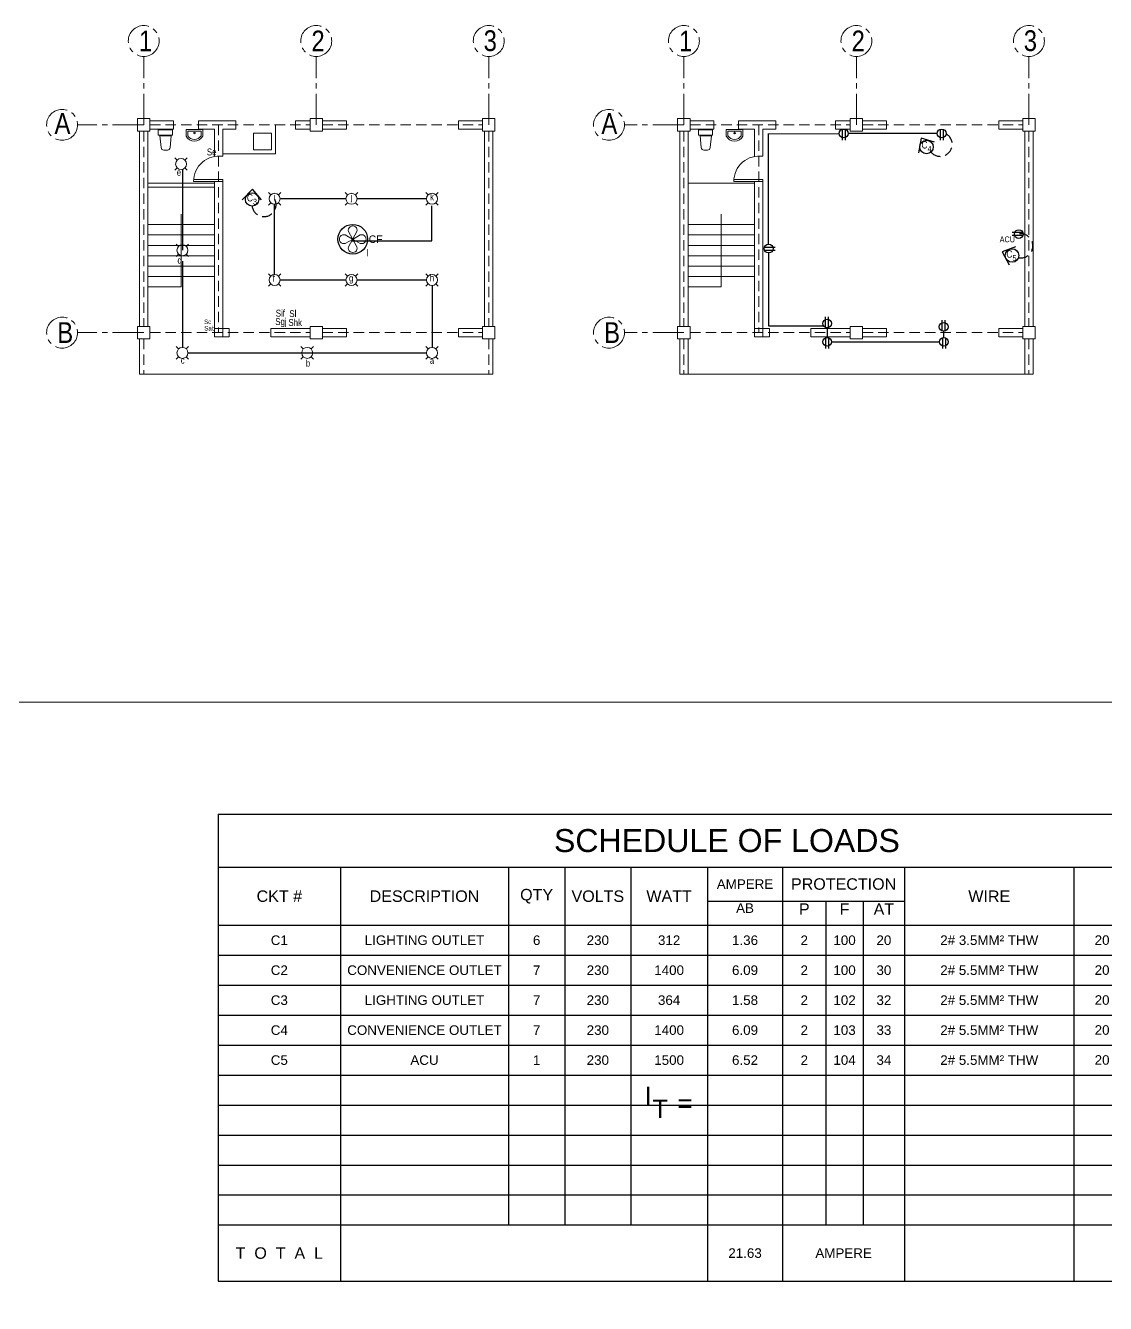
# Model space of a CAD drawing. Header units: metres. Extents: x -460 to 31334, y -1777 to 24987.
# Drawn here: x 170.55 to 196.52, y -827.33 to -796.58 of the extents above; entities that cross this region are included whole.
import ezdxf

# ---------------------------------------------------------------- set-up
doc = ezdxf.new("R2010")
doc.units = ezdxf.units.M
doc.header["$MEASUREMENT"] = 0
doc.linetypes.add('CENTER2', pattern=[1.125, 0.75, -0.125, 0.125, -0.125])
doc.linetypes.add('DASHED2', pattern=[0.375, 0.25, -0.125])
for name, color, linetype, lineweight in [('.3', 2, 'Continuous', 5), ('Arch_Door', 1, 'Continuous', 18), ('CIRCUIT', 5, 'Continuous', 35), ('LIGHTING', 7, 'Continuous', 20), ('MECHANICAL', 5, 'Continuous', 30), ('TXT', 3, 'Continuous', 30)]:
    doc.layers.add(name, color=color, linetype=linetype, lineweight=lineweight)
doc.layers.add('01 FURNITURE', color=8, linetype='Continuous')
doc.styles.add('AN100', font='ARIALN.TTF', dxfattribs={"height": 0.25})
doc.styles.add('Annotative', font='arial.ttf')
doc.styles.add('jan08', font='ARIALN.TTF', dxfattribs={"height": 0.25})
doc.styles.add('scale 75', font='ARIALN.TTF', dxfattribs={"height": 0.125})
doc.styles.get("Standard").update_dxf_attribs({"font": 'arial.ttf'})

# ---------------------------------------------------------------- blocks, each defined once
blk = doc.blocks.new('light')
at = {"layer": 'LIGHTING', "ltscale": 0.08}
for p, q in [((215.884, -493.498), (215.813, -493.427)), ((216.192, -493.427), (216.121, -493.498)), ((215.884, -493.735), (215.813, -493.806)), ((216.192, -493.806), (216.121, -493.735))]:
    blk.add_line(p, q, dxfattribs=at)
blk.add_circle((216.003, -493.616), 0.168, dxfattribs=at)
blk = doc.blocks.new('*T539')
at = {"color": 0, "linetype": 'ByBlock', "lineweight": -2, "ltscale": 0.5, "transparency": 16777216}
for p, q in [((0, 0), (24.477, 0)), ((0, 0), (0, -11.238)), ((24.477, 0), (24.477, -11.238)), ((0, -1.272), (24.477, -1.272)), ((2.943, -1.272), (2.943, -2.672)), ((6.984, -1.272), (6.984, -2.672)), ((8.338, -1.272), (8.338, -9.882)), ((9.927, -1.272), (9.927, -9.882)), ((11.768, -1.272), (11.768, -11.238)), ((13.579, -1.272), (13.579, -11.238)), ((16.512, -1.272), (16.512, -2.672)), ((20.587, -1.272), (20.587, -2.672)), ((11.768, -2.087), (16.512, -2.087)), ((14.618, -2.087), (14.618, -9.882)), ((15.517, -2.087), (15.517, -9.882)), ((0, -2.672), (2.943, -2.672)), ((2.943, -2.672), (6.984, -2.672)), ((2.943, -2.672), (2.943, -9.882)), ((6.984, -2.672), (16.512, -2.672)), ((6.984, -2.672), (6.984, -9.882)), ((16.512, -2.672), (20.587, -2.672)), ((16.512, -2.672), (16.512, -9.882)), ((20.587, -2.672), (24.477, -2.672)), ((20.587, -2.672), (20.587, -9.882)), ((0, -3.393), (2.943, -3.393)), ((2.943, -3.393), (6.984, -3.393)), ((6.984, -3.393), (16.512, -3.393)), ((16.512, -3.393), (20.587, -3.393)), ((20.587, -3.393), (24.477, -3.393)), ((0, -4.114), (2.943, -4.114)), ((2.943, -4.114), (6.984, -4.114)), ((6.984, -4.114), (16.512, -4.114)), ((16.512, -4.114), (20.587, -4.114)), ((20.587, -4.114), (24.477, -4.114)), ((0, -4.835), (2.943, -4.835)), ((2.943, -4.835), (6.984, -4.835)), ((6.984, -4.835), (16.512, -4.835)), ((16.512, -4.835), (20.587, -4.835)), ((20.587, -4.835), (24.477, -4.835)), ((0, -5.556), (2.943, -5.556)), ((2.943, -5.556), (6.984, -5.556)), ((6.984, -5.556), (16.512, -5.556)), ((16.512, -5.556), (20.587, -5.556)), ((20.587, -5.556), (24.477, -5.556)), ((0, -6.277), (2.943, -6.277)), ((2.943, -6.277), (6.984, -6.277)), ((6.984, -6.277), (16.512, -6.277)), ((16.512, -6.277), (20.587, -6.277)), ((20.587, -6.277), (24.477, -6.277)), ((0, -6.998), (2.943, -6.998)), ((2.943, -6.998), (6.984, -6.998)), ((6.984, -6.998), (16.512, -6.998)), ((16.512, -6.998), (20.587, -6.998)), ((20.587, -6.998), (24.477, -6.998)), ((0, -7.719), (2.943, -7.719)), ((2.943, -7.719), (6.984, -7.719)), ((6.984, -7.719), (16.512, -7.719)), ((16.512, -7.719), (20.587, -7.719)), ((20.587, -7.719), (24.477, -7.719)), ((0, -8.44), (2.943, -8.44)), ((2.943, -8.44), (6.984, -8.44)), ((6.984, -8.44), (16.512, -8.44)), ((16.512, -8.44), (20.587, -8.44)), ((20.587, -8.44), (24.477, -8.44)), ((0, -9.161), (2.943, -9.161)), ((2.943, -9.161), (6.984, -9.161)), ((6.984, -9.161), (16.512, -9.161)), ((16.512, -9.161), (20.587, -9.161)), ((20.587, -9.161), (24.477, -9.161)), ((0, -9.882), (2.943, -9.882)), ((2.943, -9.882), (11.768, -9.882)), ((2.943, -9.882), (2.943, -11.238)), ((11.768, -9.882), (16.512, -9.882)), ((16.512, -9.882), (20.587, -9.882)), ((16.512, -9.882), (16.512, -11.238)), ((20.587, -9.882), (24.477, -9.882)), ((20.587, -9.882), (20.587, -11.238)), ((0, -11.238), (24.477, -11.238))]:
    blk.add_line(p, q, dxfattribs=at)
at = {"color": 0, "lineweight": 5, "ltscale": 0.5, "transparency": 16777216}
for s, insert, char_height, width, attachment_point in [('{\\C7;SCHEDULE OF LOADS }', (12.238, -0.636), 0.55261, 24.36606, 5), ('{\\H1.667x;\\C7;PROTECTION}', (15.045, -1.68), 0.16578, 2.82212, 5), ('{\\C7;CKT #}', (1.471, -1.972), 0.2763, 2.83239, 5), ('{\\fArial|b0|i0|c0|p34;\\C7;DESCRIPTION}', (4.963, -1.972), 0.2763, 3.93012, 5), ('{\\fArial|b0|i0|c0|p34;\\C7;QTY}', (7.661, -1.972), 0.2763, 1.24384, 5), ('{\\C7;VOLTS}', (9.133, -1.972), 0.2763, 1.47878, 5), ('{\\C7;WATT}', (10.848, -1.972), 0.2763, 1.73031, 5), ('{\\C7;AMPERE}', (12.674, -1.68), 0.23025, 1.70061, 5), ('{\\C7;WIRE}', (18.549, -1.972), 0.2763, 3.96452, 5), ('{\\C7;PIPE}', (22.532, -1.972), 0.2763, 3.77921, 5), ('{\\C7;AB}', (12.674, -2.143), 0.2303, 1.70061, 2), ('{\\C7;P}', (14.099, -2.143), 0.2763, 0.92878, 2), ('{\\C7;F}', (15.068, -2.143), 0.2763, 0.78778, 2), ('{\\C7;AT}', (16.014, -2.143), 0.2763, 0.88451, 2), ('{\\C7;C1                 }', (1.471, -3.032), 0.23025, 2.83239, 5), ('{\\C7;LIGHTING OUTLET}', (4.963, -3.032), 0.23025, 3.93012, 5), ('{\\C7;230                }', (9.133, -3.032), 0.23025, 1.47878, 5), ('{\\C7;312}', (10.848, -3.032), 0.2303, 1.73031, 5), ('{\\C7;1.36}', (12.674, -3.032), 0.2303, 1.70061, 5), ('{\\C7;2      }', (14.099, -3.032), 0.23025, 0.92878, 5), ('{\\C7;20}', (16.014, -3.032), 0.2303, 0.88451, 5), ('{\\C7;2# 3.5MM² THW}', (18.549, -3.032), 0.23025, 3.96452, 5), ('{\\C7;20 MM %%C PVC PIPE}', (22.532, -3.032), 0.23025, 3.77921, 5), ('{\\C7;C2              }', (1.471, -3.753), 0.23025, 2.83239, 5), ('{\\C7;CONVENIENCE OUTLET }', (4.963, -3.753), 0.23025, 3.93012, 5), ('{\\C7;230                }', (9.133, -3.753), 0.23025, 1.47878, 5), ('{\\C7;1400}', (10.848, -3.753), 0.2303, 1.73031, 5), ('{\\C7;6.09}', (12.674, -3.753), 0.2303, 1.70061, 5), ('{\\C7;2      }', (14.099, -3.753), 0.23025, 0.92878, 5), ('{\\C7;30', (16.014, -3.753), 0.2303, 0.88451, 5), ('{\\C7;2# 5.5MM² THW}', (18.549, -3.753), 0.23025, 3.96452, 5), ('{\\C7;20 MM %%C PVC PIPE}', (22.532, -3.753), 0.23025, 3.77921, 5), ('{\\C7;C3              }', (1.471, -4.474), 0.23025, 2.83239, 5), ('LIGHTING OUTLET ', (4.963, -4.474), 0.23025, 3.93012, 5), ('{\\C7;230                }', (9.133, -4.474), 0.23025, 1.47878, 5), ('{\\C7;364}', (10.848, -4.474), 0.2303, 1.73031, 5), ('{\\C7;1.58}', (12.674, -4.474), 0.2303, 1.70061, 5), ('{\\C7;2      }', (14.099, -4.474), 0.23025, 0.92878, 5), ('{\\C7;32', (16.014, -4.474), 0.2303, 0.88451, 5), ('{\\C7;2# 5.5MM² THW}', (18.549, -4.474), 0.23025, 3.96452, 5), ('{\\C7;20 MM %%C PVC PIPE}', (22.532, -4.474), 0.23025, 3.77921, 5), ('{\\C7;C4              }', (1.471, -5.195), 0.23025, 2.83239, 5), ('{\\C7;CONVENIENCE OUTLET }', (4.963, -5.195), 0.23025, 3.93012, 5), ('{\\C7;230                }', (9.133, -5.195), 0.23025, 1.47878, 5), ('{\\C7;1400}', (10.848, -5.195), 0.2303, 1.73031, 5), ('{\\C7;6.09}', (12.674, -5.195), 0.2303, 1.70061, 5), ('{\\C7;2      }', (14.099, -5.195), 0.23025, 0.92878, 5), ('{\\C7;33', (16.014, -5.195), 0.2303, 0.88451, 5), ('{\\C7;2# 5.5MM² THW}', (18.549, -5.195), 0.23025, 3.96452, 5), ('{\\C7;20 MM %%C PVC PIPE}', (22.532, -5.195), 0.23025, 3.77921, 5), ('{\\C7;C5              }', (1.471, -5.916), 0.23025, 2.83239, 5), ('{\\C7;ACU }', (4.963, -5.916), 0.2303, 3.93012, 5), ('{\\C7;230                }', (9.133, -5.916), 0.23025, 1.47878, 5), ('{\\C7;1500}', (10.848, -5.916), 0.2303, 1.73031, 5), ('{\\C7;6.52}', (12.674, -5.916), 0.2303, 1.70061, 5), ('{\\C7;2      }', (14.099, -5.916), 0.23025, 0.92878, 5), ('{\\C7;34', (16.014, -5.916), 0.2303, 0.88451, 5), ('{\\C7;2# 5.5MM² THW}', (18.549, -5.916), 0.23025, 3.96452, 5), ('{\\C7;20 MM %%C PVC PIPE}', (22.532, -5.916), 0.23025, 3.77921, 5), ('{\\C7;T  O  T  A  L}', (1.471, -10.56), 0.2763, 2.83239, 5), ('{\\C7;21.63}', (12.674, -10.56), 0.23025, 1.70061, 5), ('{\\C7;AMPERE   }', (15.045, -10.56), 0.23025, 2.82212, 5)]:
    blk.add_mtext(s, dxfattribs=dict(at, insert=insert, char_height=char_height, width=width, attachment_point=attachment_point))
at = {"color": 7, "lineweight": 5, "ltscale": 0.5, "transparency": 16777216, "attachment_point": 5}
for s, insert, char_height, width in [('6', (7.661, -3.032), 0.23, 1.24384), ('100', (15.068, -3.032), 0.2303, 0.78778), ('7', (7.661, -3.753), 0.23, 1.24384), ('100', (15.068, -3.753), 0.2303, 0.78778), ('7', (7.661, -4.474), 0.23, 1.24384), ('102', (15.068, -4.474), 0.2303, 0.78778), ('7', (7.661, -5.195), 0.23, 1.24384), ('103', (15.068, -5.195), 0.2303, 0.78778), ('1', (7.661, -5.916), 0.23, 1.24384), ('104', (15.068, -5.916), 0.2303, 0.78778)]:
    blk.add_mtext(s, dxfattribs=dict(at, insert=insert, char_height=char_height, width=width))
blk = doc.blocks.new('A$C265B0ACD')
at = {"layer": 'MECHANICAL', "color": 2, "lineweight": 18, "ltscale": 20}
for points in [[(5, 8), (102, 182, 1.360207), (-102, 182), (-5, 8)], [(-8, 5), (-182, 102, 1.360207), (-182, -102), (-8, -5)], [(8, -5), (182, -102, 1.360207), (182, 102), (8, 5)], [(-5, -8), (-102, -182, 1.360207), (102, -182), (5, -8)]]:
    blk.add_lwpolyline(points, format="xyb", dxfattribs=at)
at = {"layer": 'MECHANICAL', "ltscale": 20}
blk.add_circle((0, 0), 356, dxfattribs=at)
at = {"layer": 'MECHANICAL', "color": 2, "lineweight": 18, "ltscale": 20}
blk.add_circle((0, 0), 9.49, dxfattribs=at)
at = {"ltscale": 30, "insert": (552, 0), "char_height": 180, "width": 2661.91, "attachment_point": 5}
blk.add_mtext('CF', dxfattribs=at)

msp = doc.modelspace()

# ---------------------------------------------------------------- linework, layer by layer
at = {"color": 18, "lineweight": 13, "true_color": 0x000000}
for points in [[(173.73823, -799.08959), (174.07952, -799.08959), (174.07952, -799.21775), (173.73823, -799.21775)], [(186.73176, -799.08959), (187.07306, -799.08959), (187.07306, -799.21775), (186.73176, -799.21775)]]:
    msp.add_lwpolyline(points, close=True, dxfattribs=at)
for points in [[(173.77883, -799.23842), (174.05298, -799.23842), (174.02243, -799.51839, -0.41421356), (173.96133, -799.57949), (173.87048, -799.57949, -0.41421356), (173.80938, -799.51839)], [(186.77236, -799.23842), (187.04651, -799.23842), (187.01596, -799.51839, -0.41421356), (186.95486, -799.57949), (186.86401, -799.57949, -0.41421356), (186.80291, -799.51839)]]:
    msp.add_lwpolyline(points, format="xyb", close=True, dxfattribs=at)
at = {"color": 2}
for points in [[(192.41342, -799.38558), (192.08745, -799.29019), (192.02749, -799.64231)], [(176.22368, -800.7778), (176.00718, -800.5161), (175.76017, -800.7741)], [(194.36106, -801.90472), (194.04309, -802.0241), (194.20649, -802.34171)]]:
    msp.add_lwpolyline(points, dxfattribs=at)
for centre in [(192.21975, -799.50457), (175.99659, -800.76779), (194.27758, -802.11614)]:
    msp.add_circle(centre, 0.16173, dxfattribs=at)
at = {"color": 2, "linetype": 'DASHED2'}
for centre, start, end in [((192.54952, -799.44113), 219.664796, 61.258654), ((176.28451, -800.89205), 187.439463, 29.03332), ((194.4889, -801.88445), 258.416339, 100.010196)]:
    msp.add_arc(centre, 0.28941, start, end, dxfattribs=at)
at = {"layer": '01 FURNITURE', "color": 18, "linetype": 'CENTER2', "lineweight": 9, "true_color": 0x000000}
for p, q in [((173.3897, -798.97224), (173.3897, -797.32675)), ((177.5397, -798.97224), (177.5397, -797.32675)), ((181.6897, -798.97224), (181.6897, -797.32675)), ((186.38323, -798.97224), (186.38323, -797.32675)), ((190.53323, -798.97224), (190.53323, -797.32675)), ((194.68323, -798.97224), (194.68323, -797.32675))]:
    msp.add_line(p, q, dxfattribs=at)
at = {"layer": '01 FURNITURE', "color": 18, "lineweight": 13, "true_color": 0x000000}
for p, q in [((173.5397, -798.87224), (174.10692, -798.87224)), ((174.10692, -799.07224), (174.10692, -798.87224)), ((174.70692, -798.87224), (175.60467, -798.87224)), ((174.70692, -799.07224), (174.70692, -798.87224)), ((175.60467, -799.07224), (175.60467, -798.87224)), ((177.0386, -798.87224), (177.3897, -798.87224)), ((177.0386, -799.07224), (177.0386, -798.87224)), ((177.6897, -798.87224), (178.2647, -798.87224)), ((178.2647, -799.07224), (178.2647, -798.87224)), ((180.9647, -798.87224), (181.5397, -798.87224)), ((180.9647, -799.07224), (180.9647, -798.87224)), ((186.53323, -798.87224), (187.10045, -798.87224)), ((187.10045, -799.07224), (187.10045, -798.87224)), ((187.70045, -798.87224), (188.5982, -798.87224)), ((187.70045, -799.07224), (187.70045, -798.87224)), ((188.5982, -799.07224), (188.5982, -798.87224)), ((190.03213, -798.87224), (190.38323, -798.87224)), ((190.03213, -799.07224), (190.03213, -798.87224)), ((190.68323, -798.87224), (191.25823, -798.87224)), ((191.25823, -799.07224), (191.25823, -798.87224)), ((193.95823, -798.87224), (194.53323, -798.87224)), ((193.95823, -799.07224), (193.95823, -798.87224)), ((173.2897, -799.12224), (173.2897, -803.82224)), ((173.4897, -799.12224), (173.4897, -803.82224)), ((173.5397, -799.07224), (174.10692, -799.07224)), ((174.40692, -799.08388), (174.80972, -799.08388)), ((174.40692, -799.08388), (174.40692, -799.245)), ((174.4472, -799.12416), (174.76944, -799.12416)), ((174.4472, -799.12416), (174.4472, -799.23441)), ((174.70692, -799.07224), (175.0897, -799.07224)), ((174.76944, -799.12416), (174.76944, -799.23441)), ((174.80972, -799.08388), (174.80972, -799.245)), ((175.0897, -799.07224), (175.0897, -799.73325)), ((175.2897, -799.07224), (175.2897, -799.7285)), ((175.2897, -799.07224), (175.60467, -799.07224)), ((176.0297, -799.17224), (176.0297, -799.57224)), ((176.0297, -799.17224), (176.4597, -799.17224)), ((176.4597, -799.17224), (176.4597, -799.57224)), ((176.5597, -798.97224), (176.5597, -799.67224)), ((177.0386, -799.07224), (177.3897, -799.07224)), ((177.6897, -799.07224), (178.2647, -799.07224)), ((180.9647, -799.07224), (181.5397, -799.07224)), ((181.5897, -799.12224), (181.5897, -803.82224)), ((181.7897, -799.12224), (181.7897, -803.82224)), ((186.28323, -799.12224), (186.28323, -803.82224)), ((186.48323, -799.12224), (186.48323, -803.82224)), ((186.53323, -799.07224), (187.10045, -799.07224)), ((187.40045, -799.08388), (187.80325, -799.08388)), ((187.40045, -799.08388), (187.40045, -799.245)), ((187.44073, -799.12416), (187.76297, -799.12416)), ((187.44073, -799.12416), (187.44073, -799.23441)), ((187.70045, -799.07224), (188.08323, -799.07224)), ((187.76297, -799.12416), (187.76297, -799.23441)), ((187.80325, -799.08388), (187.80325, -799.245)), ((188.08323, -799.07224), (188.08323, -799.73325)), ((188.28323, -799.07224), (188.28323, -799.7285)), ((188.28323, -799.07224), (188.5982, -799.07224)), ((190.03213, -799.07224), (190.38323, -799.07224)), ((190.68323, -799.07224), (191.25823, -799.07224)), ((193.95823, -799.07224), (194.53323, -799.07224)), ((194.58323, -799.12224), (194.58323, -803.82224)), ((194.78323, -799.12224), (194.78323, -803.82224)), ((175.2897, -799.67224), (176.5597, -799.67224)), ((176.0297, -799.57224), (176.4597, -799.57224)), ((173.4897, -800.37224), (175.0897, -800.37224)), ((175.2897, -800.33669), (174.5897, -800.33669)), ((175.2897, -800.28669), (174.59084, -800.28669)), ((175.0897, -800.33669), (175.0897, -804.07224)), ((175.2897, -800.28669), (175.2897, -804.07224)), ((186.48323, -800.37224), (188.08323, -800.37224)), ((188.28323, -800.33669), (187.58323, -800.33669)), ((188.28323, -800.28669), (187.58437, -800.28669)), ((188.08323, -800.33669), (188.08323, -804.07224)), ((188.28323, -800.28669), (188.28323, -804.07224)), ((173.4897, -800.47224), (175.0897, -800.47224)), ((174.2897, -801.12224), (174.2897, -802.87224)), ((187.28323, -801.12224), (187.28323, -802.87224)), ((173.4897, -801.37224), (174.2897, -801.37224)), ((173.4897, -801.62224), (174.2897, -801.62224)), ((174.2897, -801.37224), (175.0897, -801.37224)), ((174.2897, -801.62224), (175.0897, -801.62224)), ((186.48323, -801.37224), (187.28323, -801.37224)), ((186.48323, -801.62224), (187.28323, -801.62224)), ((187.28323, -801.37224), (188.08323, -801.37224)), ((187.28323, -801.62224), (188.08323, -801.62224)), ((173.4897, -801.87224), (174.2897, -801.87224)), ((174.2897, -801.87224), (175.0897, -801.87224)), ((186.48323, -801.87224), (187.28323, -801.87224)), ((187.28323, -801.87224), (188.08323, -801.87224)), ((173.4897, -802.12224), (174.2897, -802.12224)), ((174.2897, -802.12224), (175.0897, -802.12224)), ((186.48323, -802.12224), (187.28323, -802.12224)), ((187.28323, -802.12224), (188.08323, -802.12224)), ((173.4897, -802.37224), (174.2897, -802.37224)), ((174.2897, -802.37224), (175.0897, -802.37224)), ((186.48323, -802.37224), (187.28323, -802.37224)), ((187.28323, -802.37224), (188.08323, -802.37224)), ((173.4897, -802.62224), (174.2897, -802.62224)), ((174.2897, -802.62224), (175.0897, -802.62224)), ((186.48323, -802.62224), (187.28323, -802.62224)), ((187.28323, -802.62224), (188.08323, -802.62224)), ((173.4897, -802.87224), (174.2897, -802.87224)), ((186.48323, -802.87224), (187.28323, -802.87224)), ((175.0897, -803.87224), (175.4471, -803.87224)), ((175.0897, -804.07224), (175.4471, -804.07224)), ((175.4471, -804.07224), (175.4471, -803.87224)), ((176.4471, -803.87224), (177.3897, -803.87224)), ((176.4471, -803.87224), (176.4471, -804.07224)), ((176.4471, -804.07224), (177.3897, -804.07224)), ((177.6897, -803.87224), (178.2647, -803.87224)), ((177.6897, -804.07224), (178.2647, -804.07224)), ((178.2647, -804.07451), (178.2647, -803.87224)), ((180.9647, -803.87224), (181.5397, -803.87224)), ((180.9647, -804.07451), (180.9647, -803.87224)), ((180.9647, -804.07224), (181.5397, -804.07224)), ((188.08323, -803.87224), (188.44064, -803.87224)), ((188.08323, -804.07224), (188.44064, -804.07224)), ((188.44064, -804.07224), (188.44064, -803.87224)), ((189.44064, -803.87224), (190.38323, -803.87224)), ((189.44064, -803.87224), (189.44064, -804.07224)), ((189.44064, -804.07224), (190.38323, -804.07224)), ((190.68323, -803.87224), (191.25823, -803.87224)), ((190.68323, -804.07224), (191.25823, -804.07224)), ((191.25823, -804.07451), (191.25823, -803.87224)), ((193.95823, -803.87224), (194.53323, -803.87224)), ((193.95823, -804.07451), (193.95823, -803.87224)), ((193.95823, -804.07224), (194.53323, -804.07224)), ((173.2897, -804.12224), (173.2897, -804.97224)), ((181.7897, -804.12224), (181.7897, -804.97224)), ((186.28323, -804.12224), (186.28323, -804.97224)), ((186.48323, -804.12224), (186.48323, -804.97224)), ((194.58323, -804.12224), (194.58323, -804.97224)), ((194.78323, -804.12224), (194.78323, -804.97224)), ((173.2897, -804.97224), (181.7897, -804.97224)), ((186.28323, -804.97224), (194.78323, -804.97224))]:
    msp.add_line(p, q, dxfattribs=at)
at = {"layer": '01 FURNITURE', "color": 18, "linetype": 'DASHED2', "lineweight": 13, "true_color": 0x000000}
for p, q in [((173.3897, -799.12224), (173.3897, -803.82224)), ((173.5397, -798.97224), (177.3897, -798.97224)), ((175.1897, -798.97224), (175.1897, -803.97224)), ((177.6897, -798.97224), (181.5397, -798.97224)), ((181.6897, -799.12224), (181.6897, -803.82224)), ((186.38323, -799.12224), (186.38323, -803.82224)), ((186.53323, -798.97224), (190.38323, -798.97224)), ((188.18323, -798.97224), (188.18323, -803.97224)), ((190.68323, -798.97224), (194.53323, -798.97224)), ((194.68323, -799.12224), (194.68323, -803.82224)), ((173.5397, -803.97224), (177.3897, -803.97224)), ((177.6897, -803.97224), (181.5397, -803.97224)), ((186.53323, -803.97224), (190.38323, -803.97224)), ((190.68323, -803.97224), (194.53323, -803.97224)), ((173.3897, -804.12224), (173.3897, -804.97224)), ((181.6897, -804.12224), (181.6897, -804.97224)), ((186.38323, -804.12224), (186.38323, -804.97224)), ((194.68323, -804.12224), (194.68323, -804.97224))]:
    msp.add_line(p, q, dxfattribs=at)
at = {"layer": '01 FURNITURE', "color": 1, "lineweight": 30}
for p, q in [((188.42235, -801.84467), (188.42235, -799.17761)), ((192.47907, -799.17761), (190.33195, -799.17761)), ((174.32114, -800.04341), (174.32114, -801.98999)), ((176.53755, -802.57351), (176.53755, -800.88384)), ((178.25547, -800.75159), (176.68596, -800.75159)), ((180.19233, -800.75159), (178.51996, -800.75159)), ((174.32114, -802.25448), (174.32114, -804.32682)), ((188.42235, -802.05473), (188.42235, -803.81153)), ((180.32457, -802.838), (180.32457, -804.32682)), ((188.42235, -803.81153), (189.74142, -803.81153)), ((192.63786, -804.08646), (192.63786, -803.93562)), ((189.93365, -804.19149), (192.53283, -804.19149)), ((174.45338, -804.45907), (180.19233, -804.45907))]:
    msp.add_line(p, q, dxfattribs=at)
at = {"layer": '01 FURNITURE', "color": 18, "lineweight": 13, "true_color": 0x000000}
for points in [[(173.2397, -798.82224), (173.5397, -798.82224), (173.5397, -799.12224), (173.2397, -799.12224), (173.2397, -798.82224)], [(177.3897, -798.82224), (177.6897, -798.82224), (177.6897, -799.12224), (177.3897, -799.12224), (177.3897, -798.82224)], [(181.5397, -798.82224), (181.8397, -798.82224), (181.8397, -799.12224), (181.5397, -799.12224), (181.5397, -798.82224)], [(186.23323, -798.82224), (186.53323, -798.82224), (186.53323, -799.12224), (186.23323, -799.12224), (186.23323, -798.82224)], [(190.38323, -798.82224), (190.68323, -798.82224), (190.68323, -799.12224), (190.38323, -799.12224), (190.38323, -798.82224)], [(194.53323, -798.82224), (194.83323, -798.82224), (194.83323, -799.12224), (194.53323, -799.12224), (194.53323, -798.82224)], [(173.2397, -803.82224), (173.5397, -803.82224), (173.5397, -804.12224), (173.2397, -804.12224), (173.2397, -803.82224)], [(177.3897, -803.82224), (177.6897, -803.82224), (177.6897, -804.12224), (177.3897, -804.12224), (177.3897, -803.82224)], [(181.5397, -803.82224), (181.8397, -803.82224), (181.8397, -804.12224), (181.5397, -804.12224), (181.5397, -803.82224)], [(186.23323, -803.82224), (186.53323, -803.82224), (186.53323, -804.12224), (186.23323, -804.12224), (186.23323, -803.82224)], [(190.38323, -803.82224), (190.68323, -803.82224), (190.68323, -804.12224), (190.38323, -804.12224), (190.38323, -803.82224)], [(194.53323, -803.82224), (194.83323, -803.82224), (194.83323, -804.12224), (194.53323, -804.12224), (194.53323, -803.82224)]]:
    msp.add_lwpolyline(points, dxfattribs=at)
at = {"layer": '01 FURNITURE', "color": 18, "linetype": 'CENTER2', "lineweight": 9, "true_color": 0x000000}
for points in [[(173.3897, -798.97224), (171.79834, -798.97224)], [(186.38323, -798.97224), (184.95307, -798.97224)], [(173.3897, -803.97224), (171.79834, -803.97224)], [(186.38323, -803.97224), (184.95307, -803.97224)]]:
    msp.add_lwpolyline(points, dxfattribs=at)
at = {"layer": '01 FURNITURE', "color": 1, "lineweight": 30}
for points in [[(188.42235, -799.18738), (190.12189, -799.17761)], [(178.40698, -801.75959), (180.32291, -801.75959), (180.32291, -800.91939)], [(178.25547, -802.70576), (178.25547, -802.70576), (176.66979, -802.70576)], [(180.19233, -802.70576), (180.19233, -802.70576), (178.51996, -802.70576)], [(189.82862, -803.85801), (189.82862, -804.08646)]]:
    msp.add_lwpolyline(points, dxfattribs=at)
at = {"layer": '01 FURNITURE', "color": 4, "lineweight": 9}
msp.add_lwpolyline([(166.6696, -812.86641), (231.57819, -812.86641), (231.57819, -855.06836), (166.6696, -855.06836)], close=True, dxfattribs=at)
at = {"layer": '01 FURNITURE', "color": 18, "linetype": 'CENTER2', "lineweight": 9, "true_color": 0x000000}
for centre in [(173.3897, -796.95483), (177.5397, -796.95483), (181.6897, -796.95483), (186.38323, -796.95483), (190.53323, -796.95483), (194.68323, -796.95483), (171.42642, -798.97224), (184.58115, -798.97224), (171.42642, -803.97224), (184.58115, -803.97224)]:
    msp.add_circle(centre, 0.37192, dxfattribs=at)
at = {"layer": '01 FURNITURE', "color": 18, "lineweight": 13, "true_color": 0x000000}
for centre in [(174.61134, -799.16876), (187.60487, -799.16876)]:
    msp.add_circle(centre, 0.02001, dxfattribs=at)
for centre, radius, start, end in [((174.60832, -799.13759), 0.22825, 208.072487, 331.927513), ((174.60832, -799.13759), 0.18797, 211.002719, 328.997281), ((187.60185, -799.13759), 0.22825, 208.072487, 331.927513), ((187.60185, -799.13759), 0.18797, 211.002719, 328.997281), ((175.20408, -800.33689), 0.61438, 81.989301, 179.981297), ((188.19761, -800.33689), 0.61438, 81.989301, 179.981297), ((175.52495, -803.8913), 0.92235, 358.815878, 1.184122), ((188.51848, -803.8913), 0.92235, 358.815878, 1.184122)]:
    msp.add_arc(centre, radius, start, end, dxfattribs=at)
at = {"layer": 'CIRCUIT', "color": 3, "lineweight": 30}
for p, q in [((190.19001, -799.07928), (190.19001, -799.33809)), ((190.26382, -799.07928), (190.26382, -799.33809)), ((192.5472, -799.07928), (192.5472, -799.33809)), ((192.62101, -799.07928), (192.62101, -799.33809)), ((194.53693, -801.56255), (194.27812, -801.56255)), ((194.53693, -801.63636), (194.27812, -801.63636)), ((188.32401, -801.9128), (188.58282, -801.9128)), ((188.32401, -801.98661), (188.58282, -801.98661)), ((189.79171, -803.85131), (189.79171, -803.5925)), ((189.86552, -803.85131), (189.86552, -803.5925)), ((192.59596, -803.92905), (192.59596, -803.67024)), ((192.66977, -803.92905), (192.66977, -803.67024)), ((189.79171, -804.09316), (189.79171, -804.35197)), ((189.86552, -804.09316), (189.86552, -804.35197)), ((192.60095, -804.09316), (192.60095, -804.35197)), ((192.67476, -804.09316), (192.67476, -804.35197))]:
    msp.add_line(p, q, dxfattribs=at)
for centre in [(190.22692, -799.17761), (192.5841, -799.17761), (194.43859, -801.59945), (188.42235, -801.9497), (189.82862, -803.75298), (192.63286, -803.83071), (189.82862, -804.19149), (192.63786, -804.19149)]:
    msp.add_circle(centre, 0.10503, dxfattribs=at)

# ---------------------------------------------------------------- block references
at = {"layer": '.3', "color": 1, "xscale": 0.7888074039379345, "yscale": 0.7888074039379345, "zscale": 0.7888074039379345}
for p in [(3.90369, -410.54695), (6.15289, -411.38325), (8.00305, -411.38325), (9.93991, -411.38325), (3.93648, -412.62164), (6.15289, -413.33741), (8.00305, -413.33741), (9.93991, -413.33741), (3.93648, -415.09072), (6.93819, -415.09072), (9.93991, -415.09072)]:
    msp.add_blockref('light', p, dxfattribs=at)
msp.add_blockref('*T539', (175.18058, -815.56191))
at = {"layer": 'MECHANICAL', "ltscale": 20, "xscale": 0.001, "yscale": 0.001, "zscale": 0.001}
msp.add_blockref('A$C265B0ACD', (178.41814, -801.72403), dxfattribs=at)

# ---------------------------------------------------------------- texts
at = {"attachment_point": 1, "style": 'Annotative'}
for s, insert, char_height in [('I', (185.439, -822.11423), 0.44208), ('T', (185.62297, -822.42622), 0.44208), ('= ', (186.22938, -822.29533), 0.442085)]:
    msp.add_mtext_dynamic_manual_height_columns(s, width=1.6632104, gutter_width=1, heights=[0], dxfattribs=dict(at, insert=insert, char_height=char_height))
at = {"layer": 'Arch_Door', "color": 3, "style": 'scale 75'}
for s, height, p in [('Se', 0.165772, (174.90904, -799.70777)), ('e', 0.16577, (174.18413, -800.19819)), ('i', 0.16577, (176.50936, -800.78975)), ('j', 0.16577, (178.37276, -800.78975)), ('k', 0.16577, (180.27591, -800.78715)), ('d', 0.16577, (174.20089, -802.31321)), ('l', 0.16577, (178.74532, -802.13767)), ('h', 0.16577, (180.27017, -802.73527)), ('f', 0.16577, (176.49089, -802.74632)), ('g', 0.16577, (178.32842, -802.74094)), ('Sif', 0.165772, (176.56559, -803.58675)), ('Sl', 0.165772, (176.89282, -803.59783)), ('Sc', 0.107646, (174.84267, -803.76494)), ('Sgj', 0.165772, (176.55299, -803.78974)), ('Shk', 0.165772, (176.86934, -803.81125)), ('Sab', 0.107646, (174.84707, -803.92085)), ('c', 0.15796, (174.28231, -804.71603)), ('b', 0.15796, (177.29232, -804.7874)), ('a', 0.15796, (180.27427, -804.72319))]:
    msp.add_text(s, height=height, dxfattribs=at).set_placement(p)
at = {"layer": 'Arch_Door', "color": 5, "linetype": 'Continuous', "char_height": 0.5, "width": 0.1151731, "attachment_point": 1, "style": 'AN100'}
for s, insert in [('{\\C3;1}', (173.27405, -796.70391)), ('{\\C3;2}', (177.42405, -796.70391)), ('{\\C3;3}', (181.5664, -796.69626)), ('{\\C3;1}', (186.26758, -796.70391)), ('{\\C3;2}', (190.41758, -796.70391)), ('{\\C3;3}', (194.55993, -796.69626)), ('{\\C3;A}', (171.24418, -798.68918)), ('{\\C3;A}', (184.39892, -798.68918)), ('{\\C3;B}', (171.31077, -803.72131)), ('{\\C3;B}', (184.46551, -803.72131))]:
    msp.add_mtext(s, dxfattribs=dict(at, insert=insert))
at = {"layer": 'TXT', "color": 2, "style": 'jan08'}
for s, height, p in [('C', 0.17637, (192.09882, -799.54087)), ('4', 0.13928, (192.24539, -799.61819)), ('C', 0.17637, (175.87176, -800.81446)), ('3', 0.13928, (176.01833, -800.89178)), ('ACU', 0.139284, (193.97986, -801.79693)), ('C', 0.17637, (194.14087, -802.1691)), ('5', 0.13928, (194.28744, -802.24641))]:
    msp.add_text(s, height=height, dxfattribs=at).set_placement(p)

doc.saveas('drawing.dxf')
